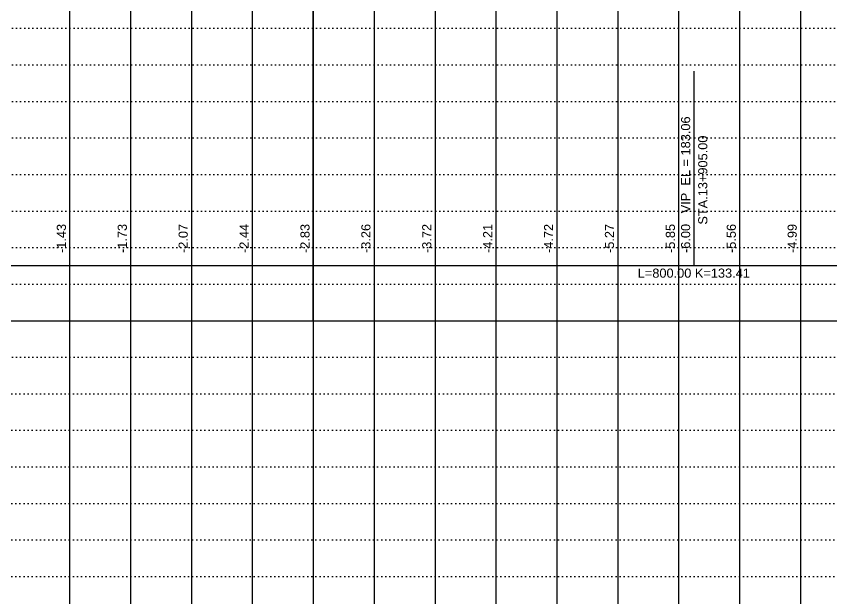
# Model space of a CAD drawing. Header units: millimetres. Extents: x -1499 to 6658, y -12483 to -6008.
# Drawn here: x 2938.7 to 3206.4, y -11124.4 to -10933.1 of the extents above; entities that cross this region are included whole.
import ezdxf
from ezdxf.enums import TextEntityAlignment as Align

# ---------------------------------------------------------------- set-up
doc = ezdxf.new("R2010")
doc.units = ezdxf.units.MM
doc.linetypes.add('A-DOTLN01H', pattern=[0.125, 0, -0.125])
doc.layers.add('_와꾸', color=7, linetype='Continuous', plot=False)
for name, color, linetype in [('CR-GRID', 56, 'A-DOTLN01H'), ('수직그리드', 1, 'Continuous'), ('일반제원문자', 3, 'Continuous'), ('일반치수선', 1, 'Continuous')]:
    doc.layers.add(name, color=color, linetype=linetype)
doc.styles.get("Standard").update_dxf_attribs({"font": 'arial.ttf'})

msp = doc.modelspace()

# ---------------------------------------------------------------- linework, layer by layer
at = {"layer": '_와꾸', "color": 7, "true_color": 0xffffff}
for points in [[(2236.16, -11033.06), (3036.16, -11033.06), (3036.16, -10517.06), (2236.16, -10517.06)], [(3036.16, -11033.06), (3836.16, -11033.06), (3836.16, -10517.06), (3036.16, -10517.06)]]:
    msp.add_lwpolyline(points, close=True, dxfattribs=at)
at = {"layer": 'CR-GRID', "linetype": 'A-DOTLN01H', "ltscale": 10}
for p, q in [((1436.16, -10937.06), (6636.16, -10937.06)), ((1436.16, -10949.06), (6636.16, -10949.06)), ((1436.16, -10961.06), (6636.16, -10961.06)), ((1436.16, -10985.06), (6636.16, -10985.06)), ((1436.16, -10997.06), (6636.16, -10997.06)), ((1436.16, -11009.06), (6636.16, -11009.06)), ((1436.16, -11021.06), (6636.16, -11021.06)), ((1436.16, -11045.06), (6636.16, -11045.06)), ((696.16, -11057.06), (6636.16, -11057.06)), ((696.16, -11069.06), (6636.16, -11069.06)), ((696.16, -11081.06), (6636.16, -11081.06)), ((696.16, -11105.06), (6636.16, -11105.06)), ((696.16, -11117.06), (5436.16, -11117.06))]:
    msp.add_line(p, q, dxfattribs=at)
at = {"layer": 'CR-GRID', "color": 6, "linetype": 'A-DOTLN01H', "ltscale": 10}
for p, q in [((1436.16, -10973.06), (6636.16, -10973.06)), ((1436.16, -11033.06), (6636.16, -11033.06)), ((696.16, -11093.06), (6636.16, -11093.06))]:
    msp.add_line(p, q, dxfattribs=at)
at = {"layer": '수직그리드'}
for p, q in [((2956.16, -10412.75), (2956.16, -11873.06)), ((2976.16, -10449.56), (2976.16, -11873.06)), ((2996.16, -10486.87), (2996.16, -11873.06)), ((3016.16, -10497.09), (3016.16, -11873.06)), ((3056.16, -10515.98), (3056.16, -11873.06)), ((3036.16, -10523.12), (3036.16, -11873.06)), ((3076.16, -10543.16), (3076.16, -11873.06)), ((3096.16, -10575.32), (3096.16, -11873.06)), ((3116.16, -10615.37), (3116.16, -11873.06)), ((3136.16, -10678.57), (3136.16, -11873.06)), ((3156.16, -10739.61), (3156.16, -11873.06)), ((3176.16, -10769.63), (3176.16, -11873.06)), ((3196.16, -10803.38), (3196.16, -11873.06))]:
    msp.add_line(p, q, dxfattribs=at)
at = {"layer": '일반치수선'}
for p, q in [((3161.16, -10951.13), (3161.16, -11015.06)), ((2956.16, -10991.92), (2956.16, -11015.06)), ((2976.16, -10991.92), (2976.16, -11015.06)), ((2996.16, -10991.92), (2996.16, -11015.06)), ((3016.16, -10991.92), (3016.16, -11015.06)), ((3036.16, -10991.92), (3036.16, -11015.06)), ((3056.16, -10991.92), (3056.16, -11015.06)), ((3076.16, -10991.92), (3076.16, -11015.06)), ((3096.16, -10991.92), (3096.16, -11015.06)), ((3116.16, -10991.92), (3116.16, -11015.06)), ((3136.16, -10991.92), (3136.16, -11015.06)), ((3156.16, -10991.92), (3156.16, -11015.06)), ((3176.16, -10991.92), (3176.16, -11015.06)), ((3196.16, -10991.92), (3196.16, -11015.06)), ((3561.16, -11015.06), (2761.16, -11015.06))]:
    msp.add_line(p, q, dxfattribs=at)

# ---------------------------------------------------------------- texts
at = {"layer": '일반제원문자'}
for s, p in [('   -6.00   VIP  EL = 183.06', (3159.96, -11014.33)), ('           STA.13+905.00', (3165.6, -11014.33)), ('   -1.43', (2954.96, -11014.33)), ('   -1.73', (2974.96, -11014.33)), ('   -2.07', (2994.96, -11014.33)), ('   -2.44', (3014.96, -11014.33)), ('   -2.83', (3034.96, -11014.33)), ('   -3.26', (3054.96, -11014.33)), ('   -3.72', (3074.96, -11014.33)), ('   -4.21', (3094.96, -11014.33)), ('   -4.72', (3114.96, -11014.33)), ('   -5.27', (3134.96, -11014.33)), ('   -5.85', (3154.96, -11014.33)), ('   -5.56', (3174.96, -11014.33)), ('   -4.99', (3194.96, -11014.33))]:
    msp.add_text(s, height=3, rotation=90, dxfattribs=at).set_placement(p)
msp.add_text('L=800.00 K=133.41', height=3, dxfattribs=at).set_placement((3161.16, -11018.95), align=Align.CENTER)

doc.saveas('drawing.dxf')
